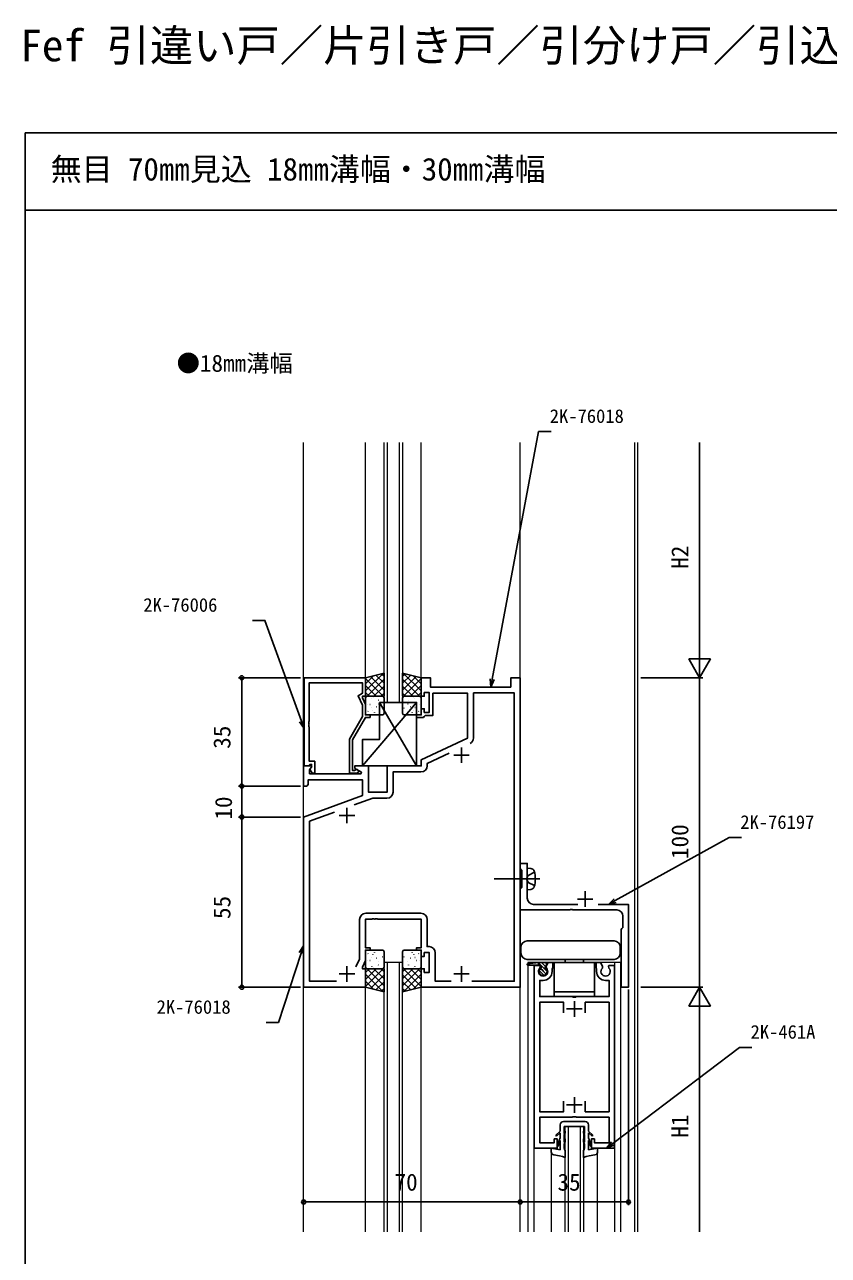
# Model space of a CAD drawing. Units: millimetres, scale not verified. Extents: x -437 to 438, y -681 to 679.
# Drawn here: x -436.9 to -177.1, y 281.1 to 678.7 of the extents above; entities that cross this region are included whole.
import ezdxf
from ezdxf.enums import TextEntityAlignment as Align

# ---------------------------------------------------------------- set-up
doc = ezdxf.new("R2010")
doc.units = ezdxf.units.MM
doc.header["$LTSCALE"] = 4
for name, color, linetype in [('0-1_USER1', 3, 'Continuous'), ('0-2_YKK_11', 7, 'Continuous'), ('0-4_YKK_13', 4, 'Continuous'), ('0-5_YKK_D', 6, 'Continuous'), ('0-6_YKK_ZWAK', 7, 'Continuous')]:
    doc.layers.add(name, color=color, linetype=linetype)
doc.layers.add('0-3_YKK_12', color=2, linetype='Continuous', lineweight=18)
doc.styles.add('ＭＳ ゴシック', font='')
doc.styles.get('ＭＳ ゴシック').set_extended_font_data('MS Gothic')

msp = doc.modelspace()

# ---------------------------------------------------------------- linework, layer by layer
at = {"layer": '0-2_YKK_11'}
for p, q in [((-298.2, 442.696), (-293.2, 442.696)), ((-295.7, 445.196), (-295.7, 440.196)), ((-332.7, 425.696), (-332.7, 420.696)), ((-335.2, 423.196), (-330.2, 423.196)), ((-255.7, 398.696), (-255.7, 393.696)), ((-258.084, 394.496), (-272.4, 394.496)), ((-258.2, 396.196), (-253.2, 396.196)), ((-326.63, 391.626), (-308.77, 391.626)), ((-332.7, 374.496), (-332.7, 369.496)), ((-295.7, 374.496), (-295.7, 369.496)), ((-335.2, 371.996), (-330.2, 371.996)), ((-298.2, 371.996), (-293.2, 371.996)), ((-259.2, 358.193), (-259.2, 363.193)), ((-256.7, 360.693), (-261.7, 360.693)), ((-259.2, 332.193), (-259.2, 327.193)), ((-256.7, 329.693), (-261.7, 329.693))]:
    msp.add_line(p, q, dxfattribs=at)
for points in [[(-276.7, 467.696), (-276.7, 367.696), (-308.7, 367.696), (-308.7, 373.696), (-307.7, 373.696), (-307.7, 372.496), (-306.1, 372.496), (-306.1, 378.896), (-307.7, 378.896), (-307.7, 377.696), (-308.7, 377.696), (-308.7, 379.696), (-310.2, 379.696), (-310.2, 380.496), (-308.7, 380.496), (-308.7, 389.696), (-322.742, 389.696), (-322.925, 389.816), (-323.475, 389.816), (-323.658, 389.696), (-323.742, 389.696), (-323.925, 389.816), (-324.475, 389.816), (-324.658, 389.696), (-326.7, 389.696), (-326.7, 380.496), (-325.2, 380.496), (-325.2, 379.696), (-326.7, 379.696), (-326.7, 376.341), (-327.7, 374.196), (-327.7, 373.696), (-326.7, 373.696), (-326.7, 367.696), (-346.7, 367.696), (-346.7, 422.696), (-327.7, 429.612), (-327.7, 434.766), (-345.2, 434.766), (-345.2, 433.196)], [(-345.2, 433.196), (-345.7, 432.696), (-346.7, 432.696), (-346.7, 439.196), (-344.224, 439.196), (-344.063, 438.809), (-344.77, 438.102), (-344.77, 436.696), (-328.155, 436.696), (-328.035, 437.146), (-330.2, 438.396), (-330.2, 439.196), (-325.7, 439.196), (-325.7, 430.696), (-319.7, 430.696), (-319.7, 439.196), (-308.7, 439.196), (-308.7, 441.196), (-293.7, 448.191), (-293.7, 462.696), (-304.9, 462.696), (-304.9, 455.496), (-307.4, 455.496), (-307.7, 455.196), (-308, 454.896), (-310.2, 454.896), (-310.2, 455.696), (-308.7, 455.696), (-308.7, 457.696), (-307.7, 457.696), (-307.7, 456.496), (-306.1, 456.496), (-306.1, 462.896), (-307.7, 462.896), (-307.7, 461.696), (-308.7, 461.696), (-308.7, 467.696), (-305.7, 467.696), (-305.7, 464.696), (-279.7, 464.696)], [(-346.5, 467.696), (-346.5, 439.196), (-345.17, 439.196), (-344.87, 439.496), (-344.67, 439.696), (-344.1, 439.696), (-344.1, 438.77), (-344.674, 438.196), (-343.923, 436.896), (-343.1, 436.896), (-343.1, 440.696), (-344.87, 440.696), (-344.87, 451.738), (-344.99, 451.922), (-344.99, 452.471), (-344.87, 452.655), (-344.87, 452.738), (-344.99, 452.922), (-344.99, 453.471), (-344.87, 453.655), (-344.87, 466.066), (-327.7, 466.066), (-327.7, 462.696), (-329.12, 461.876), (-327.7, 458.83), (-327.7, 455.164), (-331.9, 447.89), (-331.9, 436.896), (-329.5, 436.896)], [(-329.999, 437.83), (-330.248, 437.696), (-330.9, 437.696), (-330.9, 447.622), (-326.7, 454.896), (-325.2, 454.896), (-325.2, 455.696), (-326.7, 455.696), (-326.7, 459.052), (-327.7, 461.196), (-327.7, 461.696), (-326.7, 461.696), (-326.7, 467.696), (-346.5, 467.696)], [(-279.7, 464.696), (-279.7, 467.696), (-276.7, 467.696)], [(-292.337, 369.626), (-278.63, 369.626), (-278.63, 462.766), (-291.77, 462.766), (-291.77, 448.236)], [(-299.608, 443.307), (-306.77, 439.967), (-306.77, 439.266)], [(-308.77, 437.266), (-317.77, 437.266), (-317.77, 430.766)], [(-319.77, 428.766), (-324.38, 428.766), (-330.366, 426.588)], [(-336.667, 424.294), (-344.77, 421.345), (-344.77, 369.626), (-336.062, 369.626)], [(-274.4, 396.496), (-274.4, 402.238), (-274.52, 402.422), (-274.52, 402.971), (-274.4, 403.155), (-274.4, 407.696), (-276.7, 407.696), (-276.7, 405.996), (-276.4, 405.696), (-276.2, 405.496), (-276.2, 399.896), (-276.4, 399.696), (-276.7, 399.396), (-276.7, 392.696), (-260.658, 392.696), (-260.475, 392.816), (-259.925, 392.816), (-259.742, 392.696), (-245.5, 392.696)], [(-243.5, 390.696), (-243.5, 386.996), (-243.8, 386.696), (-244.1, 386.396), (-244.1, 367.696), (-241.7, 367.696), (-241.7, 394.496), (-251.5, 394.496)], [(-329.795, 374.27), (-328.63, 376.769), (-328.63, 389.626)], [(-306.77, 389.626), (-306.77, 380.826), (-306.17, 380.826)], [(-304.17, 378.826), (-304.17, 369.626), (-299.062, 369.626)], [(-272.2, 374.693), (-272.2, 315.693), (-264.7, 315.693), (-264.7, 318.693), (-265.7, 318.693), (-265.7, 317.493), (-270.4, 317.493), (-270.4, 325.693), (-259.871, 325.693)], [(-270.351, 373.863), (-270.268, 374.47), (-270.397, 374.693), (-272.2, 374.693)], [(-266.3, 373.92), (-266.2, 374.093), (-266.2, 375.693), (-267.626, 375.693), (-268.332, 374.47), (-268.249, 373.863)], [(-266.4, 372.793), (-266.4, 373.746), (-266.3, 373.92)], [(-258.529, 325.693), (-248, 325.693), (-248, 317.493), (-252.7, 317.493), (-252.7, 318.693), (-253.7, 318.693), (-253.7, 315.693), (-246.2, 315.693), (-246.2, 374.693), (-248.003, 374.693), (-248.132, 374.47), (-248.049, 373.863)], [(-250.151, 373.863), (-250.068, 374.47), (-250.775, 375.693), (-252.2, 375.693), (-252.2, 374.093), (-252.1, 373.92)], [(-252.1, 373.92), (-252, 373.746), (-252, 372.793)], [(-259.871, 364.693), (-270.4, 364.693), (-270.4, 369.893), (-269.3, 369.893)], [(-249.1, 369.893), (-248, 369.893), (-248, 364.693), (-258.529, 364.693)], [(-262.7, 359.493), (-262.7, 362.893), (-270.4, 362.893), (-270.4, 327.493), (-262.7, 327.493), (-262.7, 330.893)], [(-258.529, 364.693), (-258.721, 364.55), (-259.679, 364.55), (-259.871, 364.693)], [(-255.7, 330.893), (-255.7, 327.493), (-248, 327.493), (-248, 362.893), (-255.7, 362.893), (-255.7, 359.493)], [(-259.871, 325.693), (-259.679, 325.836), (-258.721, 325.836), (-258.529, 325.693)]]:
    msp.add_lwpolyline(points, dxfattribs=at)
for centre, radius, start, end in [((-293.77, 448.236), 2, 295.00002, 0.00002), ((-329.5, 437.496), 0.6, 270.00003, 146.25104), ((-308.77, 439.266), 2, 270.00001, 359.99999), ((-319.77, 430.766), 2, 270.00001, 359.99999), ((-272.4, 396.496), 2, 180.00001, 269.99999), ((-326.63, 389.626), 2, 90.00001, 179.99999), ((-308.77, 389.626), 2, 0.00001, 89.99999), ((-245.5, 390.696), 2, 0.00001, 89.99999), ((-306.17, 378.826), 2, 0.00001, 89.99999), ((-269.3, 372.793), 1.5, 134.47755, 45.52247), ((-249.1, 372.793), 1.5, 134.47778, 45.52224), ((-269.3, 372.793), 2.9, 270, 0), ((-249.1, 372.793), 2.9, 179.99968, 270)]:
    msp.add_arc(centre, radius, start, end, dxfattribs=at)
at = {"layer": '0-3_YKK_12'}
for p, q in [((-346.7, 288.693), (-346.7, 543.7)), ((-326.7, 467.696), (-326.7, 543.7)), ((-320.7, 459.696), (-320.7, 543.7)), ((-319.7, 543.7), (-319.7, 459.696)), ((-315.7, 459.696), (-315.7, 543.7)), ((-314.7, 543.7), (-314.7, 459.696)), ((-308.7, 467.696), (-308.7, 543.7)), ((-276.7, 288.693), (-276.7, 543.7)), ((-239.7, 288.693), (-239.7, 543.7)), ((-238.7, 288.693), (-238.7, 543.7)), ((-320.7, 459.696), (-314.7, 459.696)), ((-314.7, 375.696), (-320.7, 375.696)), ((-320.7, 288.693), (-320.7, 375.696)), ((-319.7, 375.696), (-319.7, 288.693)), ((-315.7, 288.693), (-315.7, 375.696)), ((-314.703, 288.693), (-314.7, 375.696)), ((-274.2, 375.693), (-274.2, 375.306)), ((-244.2, 375.693), (-274.2, 375.693)), ((-244.2, 375.693), (-274.2, 375.693)), ((-274.2, 374.893), (-274.2, 288.693)), ((-272.301, 375.693), (-272.301, 375.522)), ((-272.301, 374.893), (-272.301, 288.693)), ((-246.1, 288.693), (-246.1, 375.693)), ((-244.2, 288.693), (-244.2, 375.693)), ((-326.7, 288.693), (-326.7, 367.696)), ((-308.7, 288.693), (-308.7, 367.696)), ((-262.2, 288.693), (-262.2, 322.696)), ((-262.2, 322.696), (-256.2, 322.696)), ((-261.2, 322.696), (-261.2, 288.693)), ((-257.2, 288.693), (-257.2, 322.696)), ((-256.2, 322.696), (-256.2, 288.693)), ((-266.7, 315.693), (-266.7, 288.693)), ((-251.7, 288.693), (-251.7, 315.696))]:
    msp.add_line(p, q, dxfattribs=at)
at = {"layer": '0-4_YKK_13'}
for p, q in [((-321.029, 469.114), (-326.7, 463.443)), ((-324.022, 468.366), (-326.7, 465.688)), ((-326.7, 467.431), (-320.966, 461.696)), ((-326.7, 465.186), (-323.211, 461.696)), ((-320.7, 467.198), (-326.202, 461.696)), ((-325.116, 468.092), (-320.7, 463.676)), ((-323.32, 468.541), (-320.7, 465.921)), ((-321.524, 468.99), (-320.7, 468.166)), ((-313.876, 468.99), (-314.7, 468.166)), ((-312.079, 468.541), (-314.7, 465.921)), ((-310.283, 468.092), (-314.7, 463.676)), ((-314.7, 467.198), (-309.198, 461.696)), ((-308.7, 467.431), (-314.434, 461.696)), ((-314.371, 469.114), (-308.7, 463.443)), ((-308.7, 465.186), (-312.189, 461.696)), ((-311.377, 468.366), (-308.7, 465.688)), ((-326.7, 462.941), (-325.456, 461.696)), ((-326.7, 456.196), (-326.7, 461.196)), ((-326.2, 461.696), (-321.2, 461.696)), ((-324.14, 461.229), (-324.133, 461.236)), ((-320.7, 464.953), (-323.957, 461.696)), ((-320.7, 462.708), (-321.712, 461.696)), ((-320.7, 461.196), (-320.7, 456.196)), ((-314.7, 464.953), (-311.443, 461.696)), ((-314.7, 462.708), (-313.688, 461.696)), ((-314.7, 461.196), (-314.7, 456.196)), ((-309.2, 461.696), (-314.2, 461.696)), ((-311.26, 461.229), (-311.267, 461.236)), ((-308.7, 462.941), (-309.944, 461.696)), ((-308.7, 456.196), (-308.7, 461.196)), ((-310.2, 459.696), (-327.7, 439.196)), ((-326.115, 459.024), (-326.108, 459.031)), ((-325.258, 459.017), (-325.214, 459.04)), ((-324.702, 458.03), (-324.655, 458.119)), ((-324.667, 460.906), (-324.623, 460.93)), ((-323.234, 458.282), (-323.19, 458.306)), ((-322.591, 460.474), (-322.547, 460.498)), ((-322.354, 459.209), (-322.347, 459.216)), ((-322.2, 459.696), (-310.2, 439.196)), ((-321.157, 457.85), (-321.113, 457.874)), ((-314.243, 457.85), (-314.287, 457.874)), ((-313.046, 459.209), (-313.053, 459.216)), ((-312.809, 460.474), (-312.853, 460.498)), ((-312.166, 458.282), (-312.21, 458.306)), ((-310.733, 460.906), (-310.777, 460.93)), ((-310.698, 458.03), (-310.745, 458.119)), ((-310.141, 459.017), (-310.185, 459.04)), ((-309.285, 459.024), (-309.292, 459.031)), ((-321.2, 455.696), (-326.2, 455.696)), ((-325.901, 456.825), (-325.858, 456.849)), ((-324.295, 457.041), (-324.289, 457.049)), ((-323.825, 456.393), (-323.781, 456.417)), ((-314.2, 455.696), (-309.2, 455.696)), ((-311.575, 456.393), (-311.619, 456.417)), ((-311.104, 457.041), (-311.111, 457.049)), ((-309.498, 456.825), (-309.542, 456.849)), ((-274.4, 406.196), (-273.281, 406.099)), ((-270.375, 402.696), (-285.065, 402.696)), ((-246.35, 382.693), (-274.45, 382.693)), ((-326.7, 379.196), (-326.7, 374.196)), ((-321.2, 379.696), (-326.2, 379.696)), ((-325.901, 378.568), (-325.858, 378.544)), ((-324.295, 378.352), (-324.289, 378.344)), ((-323.825, 379), (-323.781, 378.976)), ((-320.7, 374.196), (-320.7, 379.196)), ((-314.7, 374.196), (-314.7, 379.196)), ((-314.2, 379.696), (-309.2, 379.696)), ((-311.575, 379), (-311.619, 378.976)), ((-311.104, 378.352), (-311.111, 378.344)), ((-309.498, 378.568), (-309.542, 378.544)), ((-308.7, 379.196), (-308.7, 374.196)), ((-276.45, 380.693), (-276.45, 378.693)), ((-244.35, 378.693), (-244.35, 380.693)), ((-326.115, 376.369), (-326.108, 376.362)), ((-325.258, 376.376), (-325.214, 376.352)), ((-324.702, 377.363), (-324.655, 377.274)), ((-324.667, 374.487), (-324.623, 374.463)), ((-324.14, 374.164), (-324.133, 374.157)), ((-323.234, 377.111), (-323.19, 377.087)), ((-322.591, 374.919), (-322.547, 374.895)), ((-322.354, 376.184), (-322.347, 376.177)), ((-321.157, 377.543), (-321.113, 377.519)), ((-314.243, 377.543), (-314.287, 377.519)), ((-313.046, 376.184), (-313.053, 376.177)), ((-312.809, 374.919), (-312.853, 374.895)), ((-312.166, 377.111), (-312.21, 377.087)), ((-311.26, 374.164), (-311.267, 374.157)), ((-310.733, 374.487), (-310.777, 374.463)), ((-310.698, 377.363), (-310.745, 377.274)), ((-310.141, 376.376), (-310.185, 376.352)), ((-309.285, 376.369), (-309.292, 376.362)), ((-274.45, 376.693), (-246.35, 376.693)), ((-270.8, 375.693), (-274.323, 375.292)), ((-270.338, 374.893), (-274.3, 374.893)), ((-267.8, 375.693), (-270.8, 375.693)), ((-270.8, 374.893), (-270.8, 375.693)), ((-269.3, 374.083), (-270.8, 375.583)), ((-269.95, 374.221), (-270.338, 374.893)), ((-269.3, 372.961), (-270.132, 373.792)), ((-269.95, 373.919), (-269.95, 374.221)), ((-268.01, 372.793), (-269.3, 374.083)), ((-268.117, 375.145), (-268.665, 375.693)), ((-268.65, 374.221), (-267.8, 375.693)), ((-268.65, 373.919), (-268.65, 374.221)), ((-262.2, 375.693), (-262.2, 376.693)), ((-256.2, 375.693), (-256.2, 376.693)), ((-326.7, 372.452), (-325.456, 373.696)), ((-326.7, 370.207), (-323.211, 373.696)), ((-326.7, 367.962), (-320.966, 373.696)), ((-321.029, 366.279), (-326.7, 371.95)), ((-320.7, 368.195), (-326.202, 373.696)), ((-326.2, 373.696), (-321.2, 373.696)), ((-325.116, 367.301), (-320.7, 371.717)), ((-320.7, 370.44), (-323.957, 373.696)), ((-320.7, 372.685), (-321.712, 373.696)), ((-314.7, 372.685), (-313.688, 373.696)), ((-314.7, 370.44), (-311.443, 373.696)), ((-314.7, 368.195), (-309.198, 373.696)), ((-310.283, 367.301), (-314.7, 371.717)), ((-308.7, 367.962), (-314.434, 373.696)), ((-314.371, 366.279), (-308.7, 371.95)), ((-309.2, 373.696), (-314.2, 373.696)), ((-308.7, 370.207), (-312.189, 373.696)), ((-308.7, 372.452), (-309.944, 373.696)), ((-270.255, 372.793), (-270.563, 373.101)), ((-269.3, 371.838), (-270.255, 372.793)), ((-269.133, 372.793), (-269.3, 372.961)), ((-268.992, 371.53), (-269.3, 371.838)), ((-268.301, 371.961), (-269.133, 372.793)), ((-268, 372.783), (-268.01, 372.793)), ((-324.022, 367.027), (-326.7, 369.705)), ((-323.32, 366.852), (-320.7, 369.472)), ((-321.524, 366.403), (-320.7, 367.227)), ((-312.079, 366.852), (-314.7, 369.472)), ((-313.876, 366.403), (-314.7, 367.227)), ((-311.377, 367.027), (-308.7, 369.705)), ((-265.7, 366.193), (-252.7, 366.193)), ((-265.7, 364.693), (-252.7, 364.693)), ((-263.75, 323.296), (-263.75, 321.245)), ((-262.75, 324.296), (-255.65, 324.296)), ((-255.95, 322.696), (-262.45, 322.696)), ((-262.45, 320.496), (-262.45, 322.696)), ((-255.95, 320.496), (-255.95, 322.696)), ((-254.65, 323.296), (-254.65, 321.245)), ((-263.75, 321.245), (-265.203, 319.879)), ((-264.92, 319.596), (-265.2, 319.876)), ((-264.92, 319.596), (-263.75, 320.696)), ((-263.75, 319.038), (-264.72, 316.48)), ((-264.509, 316.273), (-263.75, 318.196)), ((-263.75, 320.696), (-263.75, 319.038)), ((-263.75, 318.196), (-263.75, 315.196)), ((-262.2, 320.708), (-262.45, 320.008)), ((-262.45, 317.696), (-262.45, 320.008)), ((-262.2, 318.696), (-262.45, 317.696)), ((-262.2, 318.696), (-262.2, 317.928)), ((-256.2, 320.708), (-255.95, 320.008)), ((-256.2, 318.696), (-256.2, 317.928)), ((-256.2, 318.696), (-255.95, 317.696)), ((-255.95, 317.696), (-255.95, 320.008)), ((-254.65, 321.245), (-253.198, 319.879)), ((-253.48, 319.596), (-254.65, 320.696)), ((-254.65, 320.696), (-254.65, 319.038)), ((-254.65, 319.038), (-253.681, 316.481)), ((-253.892, 316.273), (-254.65, 318.197)), ((-254.65, 318.196), (-254.65, 315.196)), ((-253.48, 319.596), (-253.2, 319.876)), ((-266.7, 315.696), (-266.7, 314.536)), ((-263.75, 315.196), (-266.7, 315.696)), ((-264.509, 316.273), (-264.719, 316.48)), ((-262.2, 317.928), (-262.45, 316.928)), ((-262.45, 315.696), (-262.45, 316.928)), ((-262.2, 312.696), (-262.2, 314.939)), ((-256.2, 317.928), (-255.95, 316.928)), ((-256.2, 312.696), (-256.2, 314.939)), ((-255.95, 315.696), (-255.95, 316.928)), ((-254.65, 315.196), (-251.7, 315.696)), ((-253.892, 316.273), (-253.681, 316.481)), ((-251.7, 315.696), (-251.7, 314.536)), ((-263.953, 313.257), (-265.873, 313.551)), ((-254.448, 313.257), (-252.528, 313.551))]:
    msp.add_line(p, q, dxfattribs=at)
for points in [[(-320.7, 469.196), (-326.7, 467.696), (-326.7, 461.696), (-320.7, 461.696)], [(-314.7, 469.196), (-308.7, 467.696), (-308.7, 461.696), (-314.7, 461.696)], [(-322.2, 459.696), (-310.2, 459.696), (-310.2, 439.196), (-327.7, 439.196), (-327.7, 447.696), (-322.2, 447.696)], [(-320.7, 366.196), (-326.7, 367.696), (-326.7, 373.696), (-320.7, 373.696)], [(-314.7, 366.196), (-308.7, 367.696), (-308.7, 373.696), (-314.7, 373.696)]]:
    msp.add_lwpolyline(points, close=True, dxfattribs=at)
for points in [[(-274.4, 406.196), (-274.4, 399.196), (-273.281, 399.294)], [(-274.7, 402.696), (-274.091, 403.841), (-272.062, 404.853)], [(-274.7, 402.696), (-274.091, 401.551), (-272.062, 400.54)], [(-268.528, 374.433), (-269.3, 375.206), (-269.788, 375.693)], [(-252.7, 364.693), (-252.7, 375.693), (-265.7, 375.693), (-265.7, 364.693)], [(-262.2, 320.708), (-262.2, 321.196), (-262.45, 320.496)], [(-256.2, 320.708), (-256.2, 321.196), (-255.95, 320.496)], [(-263.953, 313.257), (-263.063, 313.015), (-262.2, 312.696)], [(-254.448, 313.257), (-255.338, 313.015), (-256.2, 312.696)]]:
    msp.add_lwpolyline(points, dxfattribs=at)
for centre, radius, start, end in [((-326.2, 461.196), 0.5, 90, 180), ((-321.2, 461.196), 0.5, 0, 90), ((-314.2, 461.196), 0.5, 90, 180), ((-309.2, 461.196), 0.5, 0, 90), ((-326.2, 456.196), 0.5, 180, 270), ((-321.2, 456.196), 0.5, 270, 0), ((-314.2, 456.196), 0.5, 180, 270), ((-309.2, 456.196), 0.5, 270, 0), ((-273.394, 404.803), 1.3, 15.88085, 85), ((-280.8, 402.696), 9, 344.11915, 15.88085), ((-273.394, 400.589), 1.3, 275, 344.11915), ((-274.45, 380.693), 2, 90, 180), ((-246.35, 380.693), 2, 0, 90), ((-326.2, 379.196), 0.5, 90, 180), ((-321.2, 379.196), 0.5, 0, 90), ((-314.2, 379.196), 0.5, 90, 180), ((-309.2, 379.196), 0.5, 0, 90), ((-274.45, 378.693), 2, 180, 270), ((-246.35, 378.693), 2, 270, 0), ((-326.2, 374.196), 0.5, 180, 270), ((-321.2, 374.196), 0.5, 270, 0), ((-314.2, 374.196), 0.5, 180, 270), ((-309.2, 374.196), 0.5, 270, 0), ((-274.3, 375.093), 0.2, 96.4989, 270), ((-269.3, 372.793), 1.3, 120, 60), ((-262.75, 323.296), 1, 90.00087, 179.99913), ((-255.65, 323.296), 1, 0.00087, 90), ((-265.7, 314.536), 1, 179.99913, 260.05001), ((-261.186, 315.694), 1.264, 179.87098, 216.64953), ((-257.215, 315.694), 1.264, 323.35074, 0.12928), ((-252.7, 314.536), 1, 279.94999, 0.00087)]:
    msp.add_arc(centre, radius, start, end, dxfattribs=at)
at = {"layer": '0-5_YKK_D'}
for p, q in [((-218.7, 543.7), (-218.7, 474.696)), ((-218.7, 467.696), (-218.7, 479.821)), ((-218.7, 467.696), (-222.2, 473.759)), ((-215.2, 473.759), (-222.2, 473.759)), ((-218.7, 467.696), (-215.2, 473.759)), ((-347.7, 467.696), (-367.7, 467.696)), ((-366.7, 467.696), (-366.7, 432.696)), ((-237.7, 467.696), (-217.7, 467.696)), ((-236.7, 467.696), (-217.7, 467.696)), ((-218.7, 467.696), (-218.7, 367.696)), ((-347.7, 432.696), (-367.7, 432.696)), ((-347.7, 432.696), (-367.7, 432.696)), ((-366.7, 432.696), (-366.7, 422.696)), ((-348.7, 422.696), (-367.7, 422.696)), ((-347.7, 422.696), (-367.7, 422.696)), ((-366.7, 422.696), (-366.7, 367.696)), ((-347.7, 367.696), (-367.7, 367.696)), ((-241.7, 366.996), (-241.7, 297.348)), ((-237.7, 367.696), (-217.7, 367.696)), ((-237.7, 367.696), (-217.7, 367.696)), ((-218.7, 367.696), (-222.2, 361.634)), ((-218.7, 367.696), (-215.2, 361.634)), ((-218.7, 367.696), (-218.7, 355.572)), ((-222.2, 361.634), (-215.2, 361.634)), ((-218.7, 360.696), (-218.7, 288.693)), ((-346.7, 298.348), (-276.696, 298.348)), ((-276.696, 298.348), (-241.7, 298.348))]:
    msp.add_line(p, q, dxfattribs=at)
for points in [[(-286.205, 464.696), (-285.736, 467.203), (-270.75, 547.2), (-266.7, 547.2)], [(-346.5, 451.342), (-347.357, 453.69), (-359.226, 486.202), (-363.226, 486.202)], [(-285.064, 467.077), (-286.205, 464.696), (-286.407, 467.329)], [(-346.728, 453.92), (-346.5, 451.342), (-347.986, 453.461)], [(-248.195, 394.496), (-246.007, 395.705), (-209.128, 416.059), (-205.128, 416.059)], [(-245.683, 395.118), (-248.195, 394.496), (-246.33, 396.291)], [(-346.7, 381.067), (-347.483, 378.692), (-354.855, 356.328), (-358.855, 356.328)], [(-348.119, 378.902), (-346.7, 381.067), (-346.846, 378.483)], [(-248.786, 315.693), (-246.793, 317.203), (-205.796, 348.287), (-201.796, 348.287)], [(-246.389, 316.67), (-248.786, 315.693), (-247.198, 317.737)]]:
    msp.add_lwpolyline(points, dxfattribs=at)
for centre in [(-366.7, 467.696), (-366.7, 432.696), (-366.7, 432.696), (-366.7, 422.696), (-366.7, 422.696), (-366.7, 367.696), (-346.7, 298.348), (-276.696, 298.348), (-276.696, 298.348), (-241.7, 298.348)]:
    msp.add_circle(centre, 0.637, dxfattribs=at)
at = {"layer": '0-6_YKK_ZWAK'}
for p, q in [((-436.7, 643.7), (-436.7, -681.3)), ((438.3, 643.7), (-436.7, 643.7)), ((438.3, 618.7), (-436.7, 618.7))]:
    msp.add_line(p, q, dxfattribs=at)

# ---------------------------------------------------------------- texts
at = {"layer": '0-1_USER1', "style": 'ＭＳ ゴシック'}
for s, height, p in [('Fef 引違い戸／片引き戸／引分け戸／引込み戸', 10.26, (-438.288, 663.757)), ('無目 70㎜見込 18㎜溝幅・30㎜溝幅', 7.331, (-428.438, 626.115)), ('●18㎜溝幅', 5.499, (-387.723, 564.886))]:
    msp.add_text(s, height=height, dxfattribs=at).set_placement(p, align=Align.BOTTOM_LEFT)
at = {"layer": '0-5_YKK_D', "style": 'ＭＳ ゴシック'}
for s, height, p in [('2K-76018', 4.399, (-267.143, 548.7)), ('2K-76006', 4.399, (-398.51, 487.702)), ('2K-76197', 4.399, (-205.571, 417.559)), ('2K-76018', 4.399, (-394.208, 357.828)), ('2K-461A', 4.399, (-202.239, 349.787)), ('70', 5.499, (-317.323, 300.348)), ('35', 5.499, (-264.652, 300.348))]:
    msp.add_text(s, height=height, dxfattribs=at).set_placement(p, align=Align.BOTTOM_LEFT)
for s, p in [('H2', (-220.7, 502.87)), ('35', (-368.7, 444.742)), ('10', (-368.2, 421.858)), ('100', (-220.7, 409.131)), ('55', (-368.7, 389.742)), ('H1', (-220.7, 319.112))]:
    msp.add_text(s, height=5.499, rotation=90, dxfattribs=at).set_placement(p, align=Align.BOTTOM_LEFT)

doc.saveas('drawing.dxf')
